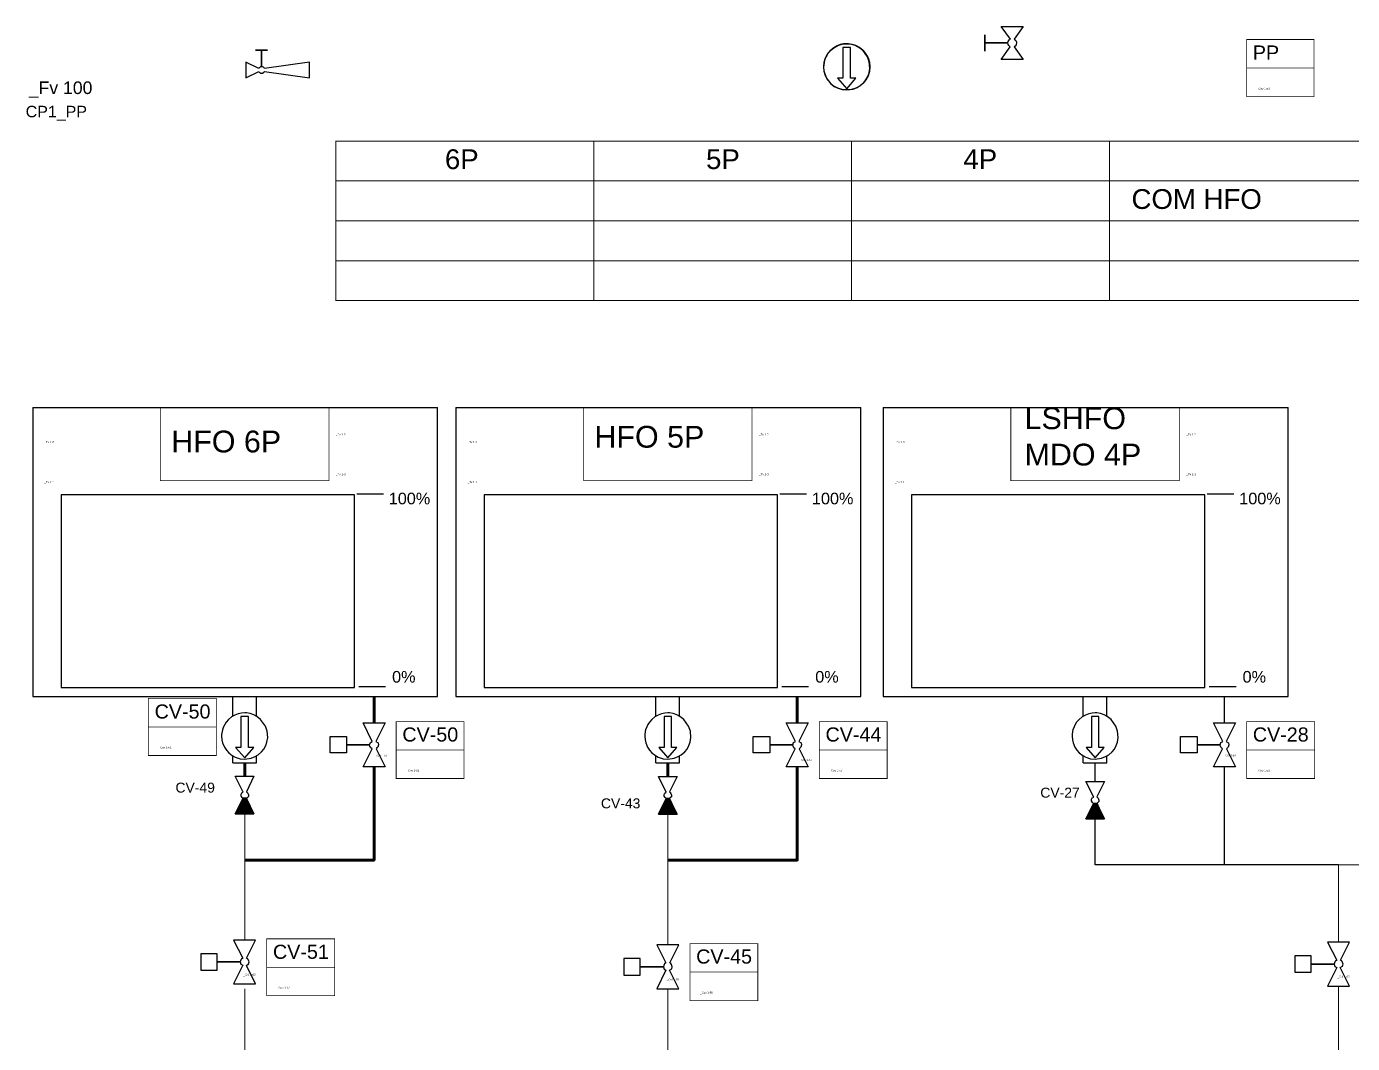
# Model space of a CAD drawing. Header units: millimetres. Extents: x 14456 to 25181, y 36625 to 39656.
# Drawn here: x 20047 to 21645, y 37988 to 39213 of the extents above; entities that cross this region are included whole.
import ezdxf

# ---------------------------------------------------------------- set-up
doc = ezdxf.new("R2010")
doc.units = ezdxf.units.MM
for name, color, linetype in [('Ballast', 80, 'Continuous'), ('Control valve', 11, 'Continuous'), ('Free values', 211, 'Continuous'), ('Graph', 230, 'Continuous'), ('graph bar 5', 191, 'Continuous'), ('LSHFO lines', 50, 'Continuous'), ('Objects not controlled', 40, 'Continuous'), ('Pumps', 130, 'Continuous'), ('Side tanks', 120, 'Continuous'), ('tank 13', 13, 'Continuous'), ('TEKST', 7, 'Continuous')]:
    doc.layers.add(name, color=color, linetype=linetype)
doc.layers.add('HFO lines', color=221, linetype='Continuous', lineweight=100)
doc.styles.add('Arial', font='arial.ttf', dxfattribs={"height": 50})
doc.styles.get("Standard").update_dxf_attribs({"font": 'arial.ttf'})

msp = doc.modelspace()

# ---------------------------------------------------------------- hatches: boundary and pattern name
at = {"layer": 'Objects not controlled'}
h = msp.add_hatch(dxfattribs=at)
h.set_pattern_fill('ANSI31', color=256, scale=7.2105, angle=-270)
h.set_pattern_definition([(135, (19663.0952, 36707.878), (-0.6373242, -0.6373242), [])])
h.paths.add_polyline_path([(20321, 38264.7), (20311.8, 38283.2), (20307.8, 38283.2), (20298.5, 38264.7)])
h = msp.add_hatch(dxfattribs=at)
h.set_pattern_fill('ANSI31', color=256, scale=7.2105, angle=-270)
h.set_pattern_definition([(135, (20172.9809, 36707.5175), (-0.6373242, -0.6373242), [])])
h.paths.add_polyline_path([(20830.9, 38264.3), (20821.7, 38282.8), (20817.7, 38282.8), (20808.4, 38264.3)])
h = msp.add_hatch(dxfattribs=at)
h.set_pattern_fill('ANSI31', color=256, scale=7.2105, angle=-270)
h.set_pattern_definition([(135, (20687.8967, 36701.7767), (-0.6373242, -0.6373242), [])])
h.paths.add_polyline_path([(21345.8, 38258.6), (21336.6, 38277.1), (21332.6, 38277.1), (21323.3, 38258.6)])

# ---------------------------------------------------------------- linework, layer by layer
at = {"layer": 'Control valve'}
for points in [[(20479, 38321.3), (20452.5, 38321.3), (20463.4, 38343), (20461.9, 38344.2), (20461.3, 38345), (20460.8, 38346.2), (20460.4, 38347.8), (20432.6, 38347.8), (20432.6, 38337.8), (20412.7, 38337.8), (20412.7, 38357.7), (20432.6, 38357.7), (20432.6, 38347.8), (20460.4, 38347.8), (20461.3, 38350.6), (20463.5, 38351.7), (20452.5, 38374.3), (20479, 38374.3), (20467.8, 38351.8), (20470.5, 38350.1), (20471, 38347.8), (20470.2, 38344.9), (20469.1, 38344), (20468.1, 38343)], [(20988.9, 38321.3), (20962.4, 38321.3), (20973.2, 38343), (20971.7, 38344.2), (20971.2, 38345), (20970.7, 38346.2), (20970.3, 38347.8), (20942.5, 38347.8), (20942.5, 38337.8), (20922.6, 38337.8), (20922.6, 38357.7), (20942.5, 38357.7), (20942.5, 38347.8), (20970.3, 38347.8), (20971.1, 38350.6), (20973.4, 38351.7), (20962.4, 38374.3), (20988.9, 38374.3), (20977.6, 38351.8), (20980.4, 38350.1), (20980.9, 38347.8), (20980, 38344.9), (20979, 38344), (20978, 38343)], [(21503.8, 38321.3), (21477.3, 38321.3), (21488.2, 38343), (21486.7, 38344.2), (21486.1, 38345), (21485.6, 38346.2), (21485.2, 38347.8), (21457.4, 38347.8), (21457.4, 38337.8), (21437.5, 38337.8), (21437.5, 38357.7), (21457.4, 38357.7), (21457.4, 38347.8), (21485.2, 38347.8), (21486.1, 38350.6), (21488.3, 38351.7), (21477.3, 38374.3), (21503.8, 38374.3), (21492.6, 38351.8), (21495.3, 38350.1), (21495.8, 38347.8), (21495, 38344.9), (21493.9, 38344), (21492.9, 38343)], [(20323, 38112.5), (20296.5, 38112.5), (20307.4, 38090.7), (20305.9, 38089.6), (20305.3, 38088.8), (20304.8, 38087.6), (20304.5, 38086), (20276.7, 38086), (20276.7, 38095.9), (20256.8, 38095.9), (20256.8, 38076.1), (20276.7, 38076.1), (20276.7, 38086), (20304.5, 38086), (20305.3, 38083.2), (20307.5, 38082), (20296.5, 38059.5), (20323, 38059.5), (20311.8, 38081.9), (20314.5, 38083.6), (20315.1, 38086), (20314.2, 38088.9), (20313.2, 38089.8), (20312.1, 38090.7)], [(20832.9, 38106.7), (20806.4, 38106.7), (20817.3, 38085), (20815.8, 38083.9), (20815.2, 38083.1), (20814.7, 38081.9), (20814.4, 38080.2), (20786.5, 38080.2), (20786.5, 38090.2), (20766.7, 38090.2), (20766.7, 38070.3), (20786.5, 38070.3), (20786.5, 38080.2), (20814.4, 38080.2), (20815.2, 38077.4), (20817.4, 38076.3), (20806.4, 38053.8), (20832.9, 38053.8), (20821.7, 38076.2), (20824.4, 38077.9), (20825, 38080.2), (20824.1, 38083.1), (20823.1, 38084.1), (20822, 38085)], [(21641.2, 38110), (21614.7, 38110), (21625.6, 38088.2), (21624.1, 38087.1), (21623.5, 38086.3), (21623, 38085.1), (21622.7, 38083.5), (21594.9, 38083.5), (21594.9, 38093.4), (21575, 38093.4), (21575, 38073.6), (21594.9, 38073.6), (21594.9, 38083.5), (21622.7, 38083.5), (21623.5, 38080.6), (21625.7, 38079.5), (21614.7, 38057), (21641.2, 38057), (21630, 38079.4), (21632.7, 38081.1), (21633.3, 38083.5), (21632.4, 38086.4), (21631.4, 38087.3), (21630.4, 38088.2)]]:
    msp.add_lwpolyline(points, close=True, dxfattribs=at)
at = {"layer": 'Graph'}
for points in [[(20088.5, 38416.7), (20442, 38416.7), (20442, 38648.9), (20088.5, 38648.9)], [(20598.3, 38416.7), (20951.9, 38416.7), (20951.9, 38648.9), (20598.3, 38648.9)], [(21113.3, 38416.7), (21466.8, 38416.7), (21466.8, 38648.9), (21113.3, 38648.9)]]:
    msp.add_lwpolyline(points, close=True, dxfattribs=at)
at = {"layer": 'graph bar 5'}
for points in [[(20444.8, 38650), (20477, 38650)], [(20954.7, 38650), (20986.9, 38650)], [(21469.6, 38650), (21501.8, 38650)], [(20447.2, 38417.9), (20479.5, 38417.9)], [(20957.1, 38417.9), (20989.3, 38417.9)], [(21472, 38417.9), (21504.3, 38417.9)]]:
    msp.add_lwpolyline(points, dxfattribs=at)
at = {"layer": 'HFO lines'}
for points in [[(20465.7, 38374.3), (20465.7, 38405.8)], [(20975.6, 38374.3), (20975.6, 38405.8)], [(20309.8, 38309.7), (20309.8, 38326.1)], [(20309.8, 38208.7), (20465.7, 38208.7), (20465.7, 38321.3)], [(20819.7, 38309.3), (20819.7, 38326.1)], [(20819.7, 38208.7), (20975.6, 38208.7), (20975.6, 38321.3)]]:
    msp.add_lwpolyline(points, dxfattribs=at)
at = {"layer": 'HFO lines', "linetype": 'Continuous', "lineweight": 20}
for points in [[(20309.8, 38112.5), (20309.8, 38264.7), (20309.8, 38264.7)], [(20819.7, 38106.7), (20819.7, 38264.3), (20819.7, 38264.3)], [(20309.8, 38053.8), (20309.8, 37851.6)], [(20819.7, 37851.6), (20819.7, 38053.8)]]:
    msp.add_lwpolyline(points, dxfattribs=at)
at = {"layer": 'LSHFO lines'}
for points in [[(21490.5, 38374.3), (21490.5, 38405.8)], [(21334.6, 38303.6), (21334.6, 38326.1)], [(21628, 38203), (21490.5, 38203), (21490.5, 38321.3)], [(21490.5, 38203), (21334.6, 38203), (21334.6, 38258.6)]]:
    msp.add_lwpolyline(points, dxfattribs=at)
at = {"layer": 'LSHFO lines', "linetype": 'Continuous', "lineweight": 20}
for points in [[(21628, 38110), (21628, 38203), (21798.9, 38203)], [(21628, 38057), (21628, 37870.4)]]:
    msp.add_lwpolyline(points, dxfattribs=at)
at = {"layer": 'Objects not controlled'}
for points in [[(21248, 39173.3), (21221.5, 39173.3), (21232.2, 39188.5), (21230.4, 39190.1), (21229.7, 39191.5), (21229.4, 39193.2), (21201.6, 39193.2), (21201.6, 39183.2), (21201.6, 39203.1), (21201.6, 39193.2), (21229.4, 39193.2), (21229.7, 39194.9), (21230.9, 39196.9), (21232.4, 39197.9), (21221.5, 39213), (21248, 39213), (21237.1, 39197.9), (21239, 39196.3), (21240, 39194.1), (21239.6, 39191.1), (21238.4, 39189.4), (21237.1, 39188.4), (21248, 39173.3)], [(20311.8, 38283.2), (20307.8, 38283.2), (20298.5, 38264.7), (20321, 38264.7), (20311.8, 38283.2)], [(20821.7, 38282.8), (20817.7, 38282.8), (20808.4, 38264.3), (20830.9, 38264.3), (20821.7, 38282.8)], [(21336.6, 38277.1), (21332.6, 38277.1), (21323.3, 38258.6), (21345.8, 38258.6), (21336.6, 38277.1)]]:
    msp.add_lwpolyline(points, close=True, dxfattribs=at)
for points in [[(20326.8, 39162.4), (20311, 39170.3), (20311, 39151.1), (20326.8, 39158.9), (20327.3, 39158.2), (20328, 39157.5), (20329.3, 39156.9), (20331.4, 39157), (20332.8, 39157.9), (20333.2, 39158.3), (20333.6, 39158.9), (20387.8, 39151.1), (20387.8, 39170.3), (20333.6, 39162.4), (20333.1, 39163.2), (20332.3, 39163.9), (20331.1, 39164.4), (20330.2, 39164.5), (20330.2, 39184.7), (20337.4, 39184.7), (20323, 39184.7), (20330.2, 39184.7), (20330.2, 39164.5), (20329.5, 39164.4), (20328.9, 39164.3), (20328.4, 39164), (20327.9, 39163.7), (20327.6, 39163.4), (20327.3, 39163.1), (20327, 39162.8)], [(20321, 38264.7), (20298.5, 38264.7), (20307.8, 38283.2), (20306.5, 38284.3), (20305.4, 38286.2), (20305.4, 38288.3), (20306.3, 38290), (20308, 38290.8), (20298.5, 38309.7), (20321, 38309.7), (20311.8, 38291.2), (20312.4, 38290.8), (20313.5, 38289.5), (20314.3, 38287.2), (20314.3, 38285.4), (20312.7, 38283.9), (20311.8, 38283.2), (20312.9, 38280.9), (20314.7, 38277.4), (20316.4, 38273.9), (20321, 38264.7)], [(20830.9, 38264.3), (20808.4, 38264.3), (20817.7, 38282.8), (20816.4, 38284), (20815.3, 38285.8), (20815.3, 38287.9), (20816.1, 38289.6), (20817.8, 38290.5), (20808.4, 38309.3), (20830.9, 38309.3), (20821.7, 38290.9), (20822.3, 38290.4), (20823.4, 38289.1), (20824.2, 38286.8), (20824.2, 38285), (20822.5, 38283.6), (20821.7, 38282.8), (20822.8, 38280.5), (20824.6, 38277), (20826.3, 38273.6), (20830.9, 38264.3)], [(21345.8, 38258.6), (21323.3, 38258.6), (21332.6, 38277.1), (21331.3, 38278.2), (21330.2, 38280.1), (21330.2, 38282.2), (21331.1, 38283.9), (21332.8, 38284.7), (21323.3, 38303.6), (21345.8, 38303.6), (21336.6, 38285.1), (21337.2, 38284.7), (21338.3, 38283.4), (21339.1, 38281.1), (21339.1, 38279.3), (21337.5, 38277.8), (21336.6, 38277.1), (21337.7, 38274.8), (21339.5, 38271.3), (21341.2, 38267.8), (21345.8, 38258.6)]]:
    msp.add_lwpolyline(points, dxfattribs=at)
at = {"layer": 'Pumps'}
for points in [[(21035.3, 39192.3), (21031.5, 39192), (21027.5, 39191.2), (21023.6, 39189.7), (21019.6, 39187.4), (21015.9, 39184.4), (21013, 39181.2), (21011.2, 39178.3), (21009.8, 39175.6), (21008.5, 39172.2), (21007.9, 39169.8), (21007.5, 39166.3), (21007.4, 39164.4), (21007.8, 39159.8), (21008.7, 39156.2), (21010.9, 39151), (21013.2, 39147.5), (21016.2, 39144.2), (21020.3, 39140.9), (21023.9, 39139), (21029.6, 39137.1), (21035.3, 39136.6), (21043.1, 39137.7), (21047.9, 39139.6), (21051.6, 39141.8), (21055.7, 39145.5), (21058.4, 39148.9), (21060.7, 39153), (21062.1, 39157.1), (21063.1, 39162.7), (21062.4, 39170.6), (21060.3, 39176.5), (21054.5, 39184.5), (21049.9, 39188.1), (21046.3, 39190), (21041.8, 39191.5), (21037.4, 39192.2), (21035.3, 39192.3)], [(20309.8, 38386), (20306, 38385.8), (20302, 38384.9), (20298.1, 38383.5), (20294.1, 38381.2), (20290.4, 38378.2), (20287.5, 38375), (20285.7, 38372.1), (20284.3, 38369.4), (20283, 38365.9), (20282.5, 38363.6), (20282, 38360.1), (20281.9, 38358.2), (20282.3, 38353.5), (20283.2, 38350), (20285.4, 38344.8), (20287.7, 38341.3), (20290.7, 38337.9), (20294.8, 38334.7), (20298.4, 38332.8), (20304.2, 38330.9), (20309.8, 38330.3), (20317.6, 38331.5), (20322.4, 38333.4), (20326.1, 38335.6), (20330.2, 38339.2), (20332.9, 38342.6), (20335.2, 38346.8), (20336.6, 38350.8), (20337.6, 38356.4), (20336.9, 38364.3), (20334.9, 38370.3), (20329, 38378.3), (20324.4, 38381.9), (20320.8, 38383.8), (20316.3, 38385.3), (20311.9, 38386), (20309.8, 38386)], [(20819.7, 38386), (20815.9, 38385.8), (20811.9, 38384.9), (20807.9, 38383.5), (20804, 38381.2), (20800.3, 38378.2), (20797.4, 38375), (20795.6, 38372.1), (20794.2, 38369.4), (20792.9, 38365.9), (20792.3, 38363.6), (20791.9, 38360.1), (20791.8, 38358.2), (20792.2, 38353.5), (20793, 38350), (20795.3, 38344.8), (20797.6, 38341.3), (20800.6, 38337.9), (20804.7, 38334.7), (20808.2, 38332.8), (20814, 38330.9), (20819.7, 38330.3), (20827.5, 38331.5), (20832.3, 38333.4), (20835.9, 38335.6), (20840.1, 38339.2), (20842.8, 38342.6), (20845.1, 38346.8), (20846.5, 38350.8), (20847.5, 38356.4), (20846.8, 38364.3), (20844.7, 38370.3), (20838.9, 38378.3), (20834.3, 38381.9), (20830.7, 38383.8), (20826.2, 38385.3), (20821.8, 38386), (20819.7, 38386)], [(21334.6, 38386), (21330.8, 38385.8), (21326.8, 38384.9), (21322.9, 38383.5), (21318.9, 38381.2), (21315.2, 38378.2), (21312.3, 38375), (21310.5, 38372.1), (21309.1, 38369.4), (21307.8, 38365.9), (21307.3, 38363.6), (21306.8, 38360.1), (21306.7, 38358.2), (21307.1, 38353.5), (21308, 38350), (21310.2, 38344.8), (21312.5, 38341.3), (21315.5, 38337.9), (21319.6, 38334.7), (21323.2, 38332.8), (21329, 38330.9), (21334.6, 38330.3), (21342.4, 38331.5), (21347.2, 38333.4), (21350.9, 38335.6), (21355, 38339.2), (21357.7, 38342.6), (21360, 38346.8), (21361.4, 38350.8), (21362.4, 38356.4), (21361.7, 38364.3), (21359.7, 38370.3), (21353.8, 38378.3), (21349.2, 38381.9), (21345.6, 38383.8), (21341.1, 38385.3), (21336.7, 38386), (21334.6, 38386)]]:
    msp.add_lwpolyline(points, close=True, dxfattribs=at)
for points in [[(21030.7, 39187.8), (21030.7, 39150.8), (21024.3, 39150.8), (21035.3, 39138.1), (21046.2, 39150.8), (21039.8, 39150.8), (21039.8, 39187.8), (21030.7, 39187.8)], [(20295.5, 38382), (20295.5, 38405.8)], [(20295.5, 38405.8), (20324, 38405.8)], [(20295.5, 38405.8), (20324, 38405.8)], [(20324, 38382.1), (20324, 38405.8)], [(20805.4, 38382), (20805.4, 38405.8)], [(20805.4, 38405.8), (20833.9, 38405.8)], [(20805.4, 38405.8), (20833.9, 38405.8)], [(20833.9, 38382.1), (20833.9, 38405.8)], [(21320.3, 38382), (21320.3, 38405.8)], [(21320.3, 38405.8), (21348.8, 38405.8)], [(21320.3, 38405.8), (21348.8, 38405.8)], [(21348.8, 38382.1), (21348.8, 38405.8)], [(20305.3, 38381.6), (20305.3, 38344.6), (20298.9, 38344.6), (20309.8, 38331.9), (20320.7, 38344.6), (20314.3, 38344.6), (20314.3, 38381.6), (20305.3, 38381.6)], [(20815.1, 38381.6), (20815.1, 38344.6), (20808.7, 38344.6), (20819.7, 38331.9), (20830.6, 38344.6), (20824.2, 38344.6), (20824.2, 38381.6), (20815.1, 38381.6)], [(21330.1, 38381.6), (21330.1, 38344.6), (21323.7, 38344.6), (21334.6, 38331.9), (21345.5, 38344.6), (21339.1, 38344.6), (21339.1, 38381.6), (21330.1, 38381.6)], [(20295.5, 38326.1), (20295.5, 38334.3)], [(20324, 38326.1), (20324, 38334.4)], [(20805.4, 38326.1), (20805.4, 38334.3)], [(20833.9, 38326.1), (20833.9, 38334.4)], [(21320.3, 38326.1), (21320.3, 38334.3)], [(21348.8, 38326.1), (21348.8, 38334.4)], [(20295.5, 38326.1), (20324, 38326.1)], [(20805.4, 38326.1), (20833.9, 38326.1)], [(21320.3, 38326.1), (21348.8, 38326.1)]]:
    msp.add_lwpolyline(points, dxfattribs=at)
at = {"layer": 'Side tanks'}
for points, const_width in [([(21598.3, 39197.4), (21517.1, 39197.4), (21517.1, 39163), (21598.3, 39163), (21598.3, 39197.4)], 0.875), ([(21598.3, 39163), (21517.1, 39163), (21517.1, 39128.7), (21598.3, 39128.7), (21598.3, 39163)], 0.875), ([(20730.4, 39075.1), (20419.8, 39075.1), (20419.8, 39027.1), (20730.4, 39027.1), (20730.4, 39075.1)], 1.23), ([(21041.1, 39075.1), (20730.4, 39075.1), (20730.4, 39027.1), (21041.1, 39027.1), (21041.1, 39075.1)], 1.23), ([(21351.8, 39075.1), (21041.1, 39075.1), (21041.1, 39027.1), (21351.8, 39027.1), (21351.8, 39075.1)], 1.23), ([(21662.5, 39075.1), (21351.8, 39075.1), (21351.8, 39027.1), (21662.5, 39027.1), (21662.5, 39075.1)], 1.23), ([(20730.4, 39027.1), (20419.8, 39027.1), (20419.8, 38979), (20730.4, 38979), (20730.4, 39027.1)], 1.23), ([(21041.1, 39027.1), (20730.4, 39027.1), (20730.4, 38979), (21041.1, 38979), (21041.1, 39027.1)], 1.23), ([(21351.8, 39027.1), (21041.1, 39027.1), (21041.1, 38979), (21351.8, 38979), (21351.8, 39027.1)], 1.23), ([(21662.5, 39027.1), (21351.8, 39027.1), (21351.8, 38979), (21662.5, 38979), (21662.5, 39027.1)], 1.23), ([(20730.4, 38979), (20419.8, 38979), (20419.8, 38930.9), (20730.4, 38930.9), (20730.4, 38979)], 1.23), ([(21041.1, 38979), (20730.4, 38979), (20730.4, 38930.9), (21041.1, 38930.9), (21041.1, 38979)], 1.23), ([(21351.8, 38979), (21041.1, 38979), (21041.1, 38930.9), (21351.8, 38930.9), (21351.8, 38979)], 1.23), ([(21662.5, 38979), (21351.8, 38979), (21351.8, 38930.9), (21662.5, 38930.9), (21662.5, 38979)], 1.23), ([(20730.4, 38930.9), (20419.8, 38930.9), (20419.8, 38882.9), (20730.4, 38882.9), (20730.4, 38930.9)], 1.23), ([(21041.1, 38930.9), (20730.4, 38930.9), (20730.4, 38882.9), (21041.1, 38882.9), (21041.1, 38930.9)], 1.23), ([(21351.8, 38930.9), (21041.1, 38930.9), (21041.1, 38882.9), (21351.8, 38882.9), (21351.8, 38930.9)], 1.23), ([(21662.5, 38930.9), (21351.8, 38930.9), (21351.8, 38882.9), (21662.5, 38882.9), (21662.5, 38930.9)], 1.23), ([(20411.3, 38754.1), (20208.2, 38754.1), (20208.2, 38665.8), (20411.3, 38665.8), (20411.3, 38754.1)], 0.875), ([(20921.2, 38754.1), (20718.1, 38754.1), (20718.1, 38665.8), (20921.2, 38665.8), (20921.2, 38754.1)], 0.875), ([(21436.1, 38754.1), (21233, 38754.1), (21233, 38665.8), (21436.1, 38665.8), (21436.1, 38754.1)], 0.875), ([(20275.6, 38403.5), (20193.8, 38403.5), (20193.8, 38369.1), (20275.6, 38369.1), (20275.6, 38403.5)], 0.875), ([(20275.6, 38369.1), (20193.8, 38369.1), (20193.8, 38334.8), (20275.6, 38334.8), (20275.6, 38369.1)], 0.875), ([(20574.2, 38375.7), (20492.3, 38375.7), (20492.3, 38341.4), (20574.2, 38341.4), (20574.2, 38375.7)], 0.875), ([(21084, 38375.7), (21002.2, 38375.7), (21002.2, 38341.4), (21084, 38341.4), (21084, 38375.7)], 0.875), ([(21599, 38375.7), (21517.1, 38375.7), (21517.1, 38341.4), (21599, 38341.4), (21599, 38375.7)], 0.875), ([(20574.2, 38341.4), (20492.3, 38341.4), (20492.3, 38307.1), (20574.2, 38307.1), (20574.2, 38341.4)], 0.875), ([(21084, 38341.4), (21002.2, 38341.4), (21002.2, 38307.1), (21084, 38307.1), (21084, 38341.4)], 0.875), ([(21599, 38341.4), (21517.1, 38341.4), (21517.1, 38307.1), (21599, 38307.1), (21599, 38341.4)], 0.875), ([(20418.2, 38113.9), (20336.4, 38113.9), (20336.4, 38079.6), (20418.2, 38079.6), (20418.2, 38113.9)], 0.875), ([(20928.1, 38108.2), (20846.3, 38108.2), (20846.3, 38073.9), (20928.1, 38073.9), (20928.1, 38108.2)], 0.875), ([(20418.2, 38079.6), (20336.4, 38079.6), (20336.4, 38045.3), (20418.2, 38045.3), (20418.2, 38079.6)], 0.875), ([(20928.1, 38073.9), (20846.3, 38073.9), (20846.3, 38039.5), (20928.1, 38039.5), (20928.1, 38073.9)], 0.875)]:
    msp.add_lwpolyline(points, dxfattribs=dict(at, const_width=const_width))
for points in [[(20054.4, 38754.1), (20054.4, 38405.8), (20542.2, 38405.8), (20542.2, 38754.1)], [(20054.4, 38754.1), (20542.2, 38754.1)], [(20564.3, 38754.1), (20564.3, 38405.8), (21052.1, 38405.8), (21052.1, 38754.1)], [(20564.3, 38754.1), (21052.1, 38754.1)], [(21079.2, 38754.1), (21079.2, 38405.8), (21567, 38405.8), (21567, 38754.1)], [(21079.2, 38754.1), (21567, 38754.1)]]:
    msp.add_lwpolyline(points, dxfattribs=at)
at = {"layer": 'tank 13'}
msp.add_circle((21035.3, 39164.4), 27.8, dxfattribs=at)

# ---------------------------------------------------------------- texts
at = {"layer": 'Ballast', "linetype": 'Continuous', "style": 'Arial'}
for s, p in [('_Cov 1-53', (21529.5, 39137.1)), ('_Cov 1-61', (20206.2, 38343.2)), ('_Col 1-61', (20466.9, 38333.2)), ('_Col 1-57', (20978.8, 38328.3)), ('_Col 1-53', (21489.6, 38333.9)), ('_Cov 1-61', (20504.7, 38315.5)), ('_Cov 1-57', (21014.6, 38315.5)), ('_Cov 1-53', (21529.5, 38315.5)), ('_Col 1-62', (20308.4, 38069.5)), ('_Col 1-58', (20818.3, 38063.8)), ('_Col 1-65', (21626.6, 38067)), ('_Cov 1-62', (20348.8, 38053.7)), ('_Cov 1-58', (20858.6, 38047.9))]:
    msp.add_text(s, height=2.4, dxfattribs=at).set_placement(p)
at = {"layer": 'Ballast', "linetype": 'Continuous', "attachment_point": 1, "style": 'Arial'}
for s, insert, char_height, width in [('PP', (21524.6, 39190.2), 17, 60.953), ('   6P', (20523.4, 39065.1), 23.8, 333.436), ('    5P', (20828.8, 39065.1), 23.8, 333.436), ('      4P', (21120.4, 39065.1), 23.8, 333.436), ('COM HFO', (21378.4, 39017.1), 23.8, 333.436), ('CV-50', (20201.3, 38396.3), 17, 60.953), ('CV-50', (20499.8, 38368.6), 17, 60.953), ('CV-44', (21009.7, 38368.6), 17, 60.953), ('CV-28', (21524.6, 38368.6), 17, 60.953), ('CV-49', (20226.4, 38302.1), 12, 60.953), ('CV-43', (20739.1, 38283.1), 12, 60.953), ('CV-27', (21268.5, 38296), 12, 60.953), ('CV-51', (20343.9, 38106.8), 17, 60.953), ('CV-45', (20853.8, 38101.1), 17, 60.953)]:
    msp.add_mtext(s, dxfattribs=dict(at, insert=insert, char_height=char_height, width=width))
at = {"layer": 'Free values', "linetype": 'Continuous', "style": 'Arial'}
for s, height, p in [('_Fv 100', 15.18, (20049.7, 39131.7, 0)), ('_Tv 1-0', 2.45, (20068.5, 38711.1, 0)), ('_Tv 1-2', 2.45, (20419.7, 38720.4, 0)), ('_Tv 1-0', 2.45, (20578.4, 38711.1, 0)), ('_Tv 1-2', 2.45, (20929.6, 38720.4, 0)), ('_Tv 1-0', 2.45, (21093.3, 38711.1, 0)), ('_Tv 1-2', 2.45, (21444.5, 38720.4, 0)), ('_Tv 1-1', 2.45, (20068.5, 38663, 0)), ('_Tv 1-3', 2.45, (20419.7, 38672.3, 0)), ('_Tv 1-1', 2.45, (20578.4, 38663, 0)), ('_Tv 1-3', 2.45, (20929.6, 38672.3, 0)), ('_Tv 1-1', 2.45, (21093.3, 38663, 0)), ('_Tv 1-3', 2.45, (21444.5, 38672.3, 0))]:
    msp.add_text(s, height=height, dxfattribs=at).set_placement(p)
at = {"layer": 'TEKST', "insert": (20045.9, 39117.5), "char_height": 13.8, "attachment_point": 1, "style": 'Arial'}
msp.add_mtext_dynamic_manual_height_columns('CP1_PP', width=45.473, gutter_width=250, heights=[0], dxfattribs=at)
at = {"layer": 'TEKST', "attachment_point": 1}
for s, width, insert, char_height in [('LSHFO\\PMDO 4P', 1041.984, (21249.5, 38754.2), 26.25), ('HFO 5P', 1005.08, (20731.2, 38731.9), 26.25), ('HFO 6P', 1005.08, (20221.3, 38726.2), 26.25), ('100%', 150, (20483.4, 38651.4), 14), ('100%', 150, (20993.3, 38651.4), 14), ('100%', 150, (21508.2, 38651.4), 14), ('0%', 150, (20487.4, 38436.6), 14), ('0%', 150, (20997.3, 38436.6), 14), ('0%', 150, (21512.2, 38436.6), 14)]:
    msp.add_mtext_dynamic_manual_height_columns(s, width=width, gutter_width=12.5, heights=[0], dxfattribs=dict(at, insert=insert, char_height=char_height))

doc.saveas('drawing.dxf')
